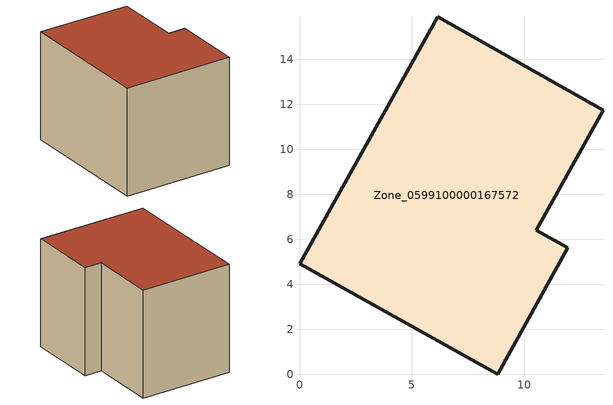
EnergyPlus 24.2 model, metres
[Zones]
Zone_0599100000167572
 floor ground (C_G): 0,4.91 6.14,15.89 13.49,11.73 10.53,6.4 11.92,5.63 8.82,0 z0
 wall outside (C_F): 6.14,15.89 0,4.91 8.82,0 11.92,5.63 10.53,6.4 13.49,11.73 6.14,15.89 z0:9.83
 roof outside (C_R): 0,4.91 8.82,0 11.92,5.63 10.53,6.4 13.49,11.73 6.14,15.89 z9.83
[BUILDING]
Pand.0599100000167572: North Axis=0; Terrain=City; Loads Convergence Tolerance Value=0.04; Temperature Convergence Tolerance Value=0.4; Solar Distribution=FullExterior; Maximum Number of Warmup Days=25; Minimum Number of Warmup Days=1
[Site:Location]
Rotterdam.The.Hague.AP_ZH_NLD Design_Conditions: Latitude=51.96; Longitude=4.45; Time Zone=1; Elevation=-4.5
[SITE:GROUNDTEMPERATURE:BUILDINGSURFACE]
18, 18, 18, 18, 18, 18, 18, 18, 18, 18, 18, 18
[MATERIAL] Thermal Absorptance=0.9; Solar Absorptance=0.7; Visible Absorptance=0.7
Name | Roughness | Thickness | Conductivity | Density | Specific Heat
G.TC.1946 | MediumSmooth | 0.15 | 1 | 540 | 1210
F.TC.1946 | Rough | 0.3 | 0.857143 | 1920 | 840
R.TC.1946 | MediumRough | 0.2 | 0.909091 | 1500 | 1000
[CONSTRUCTION]
C_G: G.TC.1946
C_F: F.TC.1946
C_R: R.TC.1946
[ZONE]
Zone_0599100000167572: Type=1; Multiplier=1; Ceiling Height=Autocalculate; Volume=Autocalculate; Floor Area=autocalculate; Part of Total Floor Area=Yes
[ZONEINFILTRATION:DESIGNFLOWRATE]
Infil_Zone_0599100000167572: Zone or ZoneList or Space or SpaceList=Zone_0599100000167572; Schedule=AlwaysOn; Design Flow Rate Calculation Method=Flow/Area; Flow Rate per Floor Area=0.003; Constant Term Coefficient=1; Temperature Term Coefficient=0; Velocity Term Coefficient=0; Velocity Squared Term Coefficient=0
[HVACTEMPLATE:ZONE:IDEALLOADSAIRSYSTEM]
Zone_0599100000167572: Maximum Heating Supply Air Temperature=50; Minimum Cooling Supply Air Temperature=13; Maximum Heating Supply Air Humidity Ratio=0.0156; Minimum Cooling Supply Air Humidity Ratio=0.0077; Heating Limit=NoLimit; Cooling Limit=NoLimit; Dehumidification Control Type=ConstantSensibleHeatRatio; Cooling Sensible Heat Ratio=0.7; Dehumidification Setpoint=60; Humidification Control Type=None; Humidification Setpoint=30; Outdoor Air Method=None; Outdoor Air Flow Rate per Person=0.00944; Outdoor Air Flow Rate per Zone Floor Area=0; Outdoor Air Flow Rate per Zone=0; Demand Controlled Ventilation Type=None; Outdoor Air Economizer Type=NoEconomizer; Heat Recovery Type=None; Sensible Heat Recovery Effectiveness=0.7; Latent Heat Recovery Effectiveness=0.65
[ZONECONTROL:THERMOSTAT]
ThermostatControl_Zone_0599100000167572: Zone or ZoneList=Zone_0599100000167572; Control Type Schedule=DualSetpointControlType; Control 1=Thermostat_Zone_0599100000167572; Temperature Difference Between Cutout And Setpoint=0
[THERMOSTATSETPOINT:DUALSETPOINT]
Thermostat_Zone_0599100000167572: Heating Setpoint Temperature Schedule=HeatingSetpoint_Zone_0599100000167572; Cooling Setpoint Temperature Schedule=CoolingSetpoint_Zone_0599100000167572
[SCHEDULE:COMPACT]
HeatingSetpoint_Zone_0599100000167572: Through: 12/31, For: AllDays, Until: 24:00, 21
CoolingSetpoint_Zone_0599100000167572: Through: 12/31, For: AllDays, Until: 24:00, 24
DualSetpointControlType: Through: 12/31, For: AllDays, Until: 24:00, 4
AlwaysOn: Through: 12/31, For: AllDays, Until: 24:00, 1
